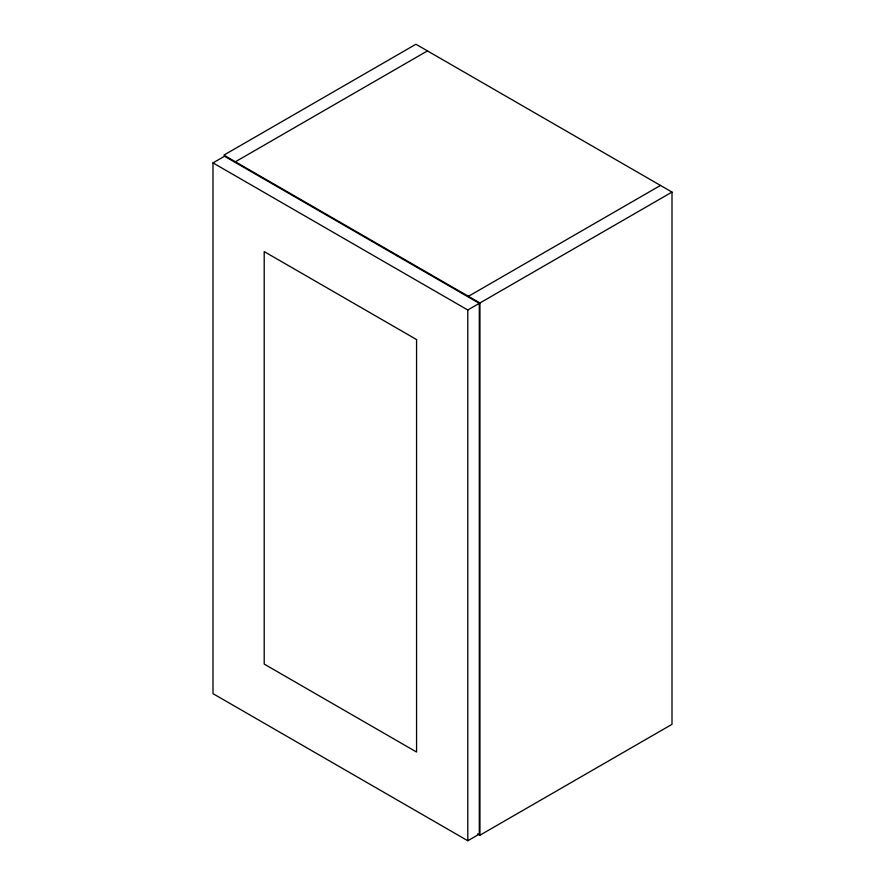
<?xml version="1.0" encoding="UTF-8"?>
<svg xmlns="http://www.w3.org/2000/svg" width="885" height="885" viewBox="0 0 885 885"><rect width="100%" height="100%" fill="white"/><g stroke="black" fill="none" stroke-linecap="round" stroke-linejoin="round"><path stroke-width="1.33" d="M212.997 162.895L224.524 156.236L479.305 303.345L479.305 834.101L467.789 840.75L212.997 693.652L212.997 162.895L467.789 309.993L479.305 303.345M235.399 161.778L427.455 50.899M468.43 296.32L660.475 185.441M672.003 192.089L415.928 44.25L223.883 155.129L479.947 302.969L672.003 192.089L672.003 724.328L479.947 835.208L477.646 833.88M479.947 302.969L479.947 835.208M467.789 309.993L467.789 840.75M416.57 339.563L264.206 251.594L264.206 664.082L416.57 752.04L416.57 339.563"/></g></svg>
